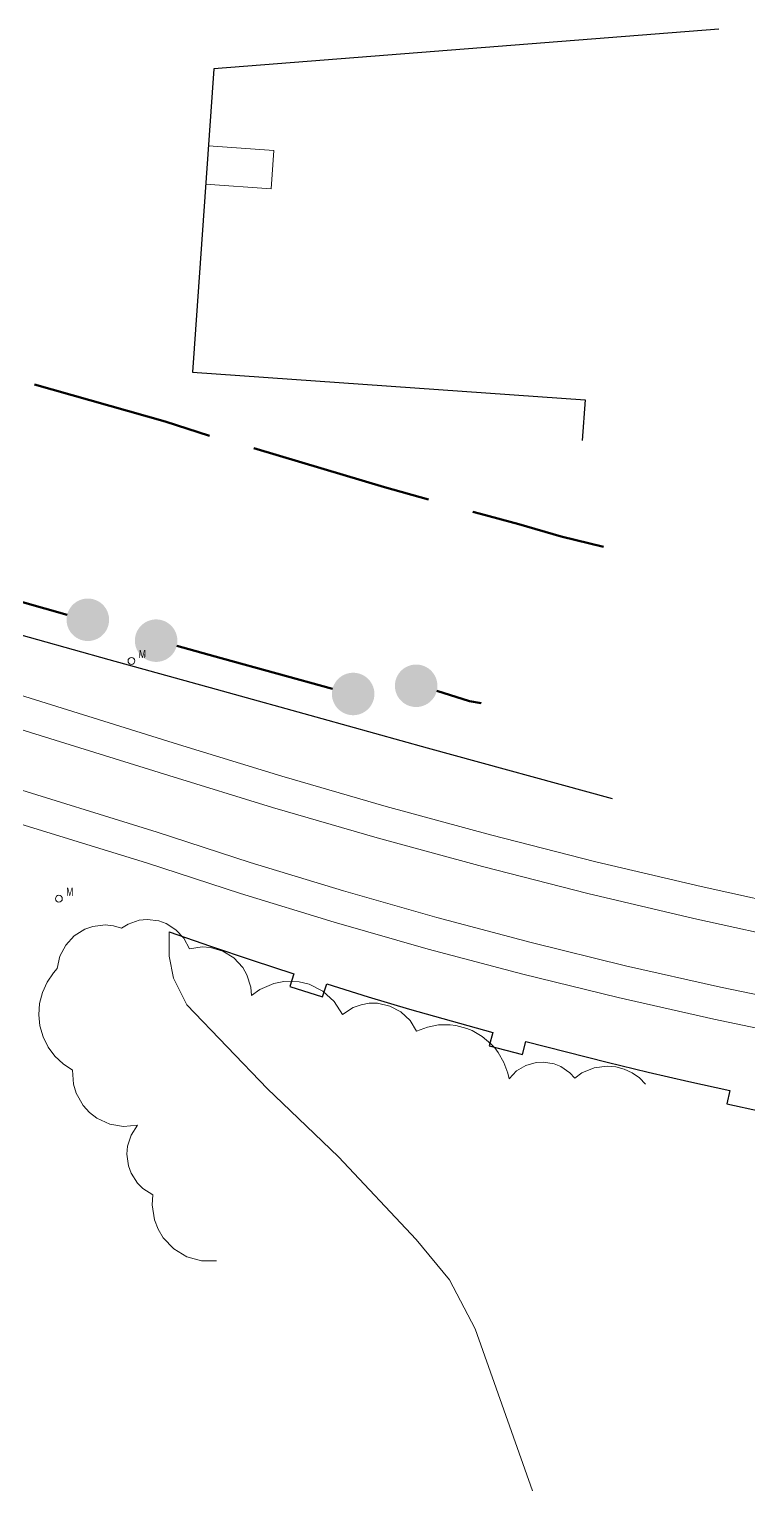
# Model space of a CAD drawing. Header units: metres. Extents: x -208 to 1512, y -277 to 123.
# Drawn here: x 916.6 to 948.3, y -126.9 to -62.6 of the extents above; entities that cross this region are included whole.
import ezdxf
from ezdxf.enums import TextEntityAlignment as Align

# ---------------------------------------------------------------- set-up
doc = ezdxf.new("R2010")
doc.units = ezdxf.units.M
doc.header["$MEASUREMENT"] = 0
for name, color, linetype in [('740_WienGV_Flwd-Bebauungsplan', 7, 'Continuous'), ('740_WienGV_L_Baum_ -gruppen_ Grünflächen', 7, 'Continuous'), ('740_WienGV_L_Böschungskante', 7, 'Continuous'), ('740_WienGV_L_Gebäude', 7, 'Continuous'), ('740_WienGV_L_Mast', 7, 'Continuous'), ('740_WienGV_T_Straßen_ Gehsteige_ Schienen', 7, 'Continuous')]:
    doc.layers.add(name, color=color, linetype=linetype)
doc.styles.add('ERSTELLTER_STIL_2', font='arial.ttf', dxfattribs={"width": 0.75})

# ---------------------------------------------------------------- blocks, each defined once
blk = doc.blocks.new('LO0013_2A75[1001]_5', base_point=(921.137, -90.372))
at = {"layer": '740_WienGV_L_Mast', "color": 252, "linetype": 'Continuous', "lineweight": 13, "true_color": 0x949494}
blk.add_circle((921.137, -90.372), 0.15, dxfattribs=at)
at = {"layer": '740_WienGV_L_Mast', "color": 252, "lineweight": 13, "true_color": 0x949494, "style": 'ERSTELLTER_STIL_2'}
blk.add_attdef('M', text='', height=0.36, rotation=358.95, dxfattribs=at).set_placement((921.454, -90.351), align=Align.BOTTOM_LEFT)
blk = doc.blocks.new('LO0013_2A75[1002]_5', base_point=(917.945, -100.835))
at = {"layer": '740_WienGV_L_Mast', "color": 252, "linetype": 'Continuous', "lineweight": 13, "true_color": 0x949494}
blk.add_circle((917.945, -100.835), 0.15, dxfattribs=at)
at = {"layer": '740_WienGV_L_Mast', "color": 252, "lineweight": 13, "true_color": 0x949494, "style": 'ERSTELLTER_STIL_2'}
blk.add_attdef('M', text='', height=0.36, rotation=358.95, dxfattribs=at).set_placement((918.262, -100.815), align=Align.BOTTOM_LEFT)

msp = doc.modelspace()

# ---------------------------------------------------------------- hatches: boundary and pattern name
at = {"layer": '740_WienGV_Flwd-Bebauungsplan', "linetype": 'Continuous', "lineweight": 0}
for points in [[(920.127, -88.782, 0.414214), (919.439, -87.653, 0.414214), (918.31, -88.341, 0.414214), (918.998, -89.47, 0.414214)], [(923.131, -89.701, 0.414214), (922.443, -88.572, 0.414214), (921.314, -89.26, 0.414214), (922.002, -90.388, 0.414214)], [(934.569, -91.686, 0.414214), (933.881, -90.557, 0.414214), (932.752, -91.245, 0.414214), (933.44, -92.374, 0.414214)], [(931.798, -92.046, 0.414214), (931.11, -90.918, 0.414214), (929.981, -91.605, 0.414214), (930.669, -92.734, 0.414214)]]:
    msp.add_hatch(color=1, dxfattribs=at).paths.add_polyline_path(points)

# ---------------------------------------------------------------- linework, layer by layer
at = {"layer": '740_WienGV_Flwd-Bebauungsplan', "color": 1, "linetype": 'Continuous', "lineweight": 50, "true_color": 0xfb0106}
for points in [[(916.873, -78.203), (922.624, -79.833)], [(922.624, -79.833), (924.568, -80.463)], [(926.513, -81.007), (928.626, -81.639), (932.262, -82.722)], [(932.262, -82.722), (934.207, -83.266)], [(936.152, -83.81), (936.491, -83.901), (938.182, -84.356), (940.043, -84.898), (941.904, -85.356)], [(918.31, -88.341), (913.49, -86.982)], [(925.076, -90.245), (923.131, -89.701)], [(929.981, -91.605), (925.076, -90.245)], [(936.514, -92.23), (936.006, -92.136), (934.569, -91.686)]]:
    msp.add_lwpolyline(points, dxfattribs=at)
at = {"layer": '740_WienGV_L_Baum_ -gruppen_ Grünflächen', "color": 72, "linetype": 'Continuous', "lineweight": 13, "true_color": 0x69e600}
msp.add_lwpolyline([(924.883, -116.772), (924.216, -116.766), (923.573, -116.585), (923.001, -116.242), (922.538, -115.761), (922.307, -115.381), (922.146, -114.965), (922.048, -114.305), (922.08, -113.86), (921.642, -113.586), (921.397, -113.344), (921.118, -112.91), (921, -112.585), (920.934, -112.073), (920.966, -111.73), (921.125, -111.238), (921.407, -110.806), (920.79, -110.863), (920.18, -110.756), (919.618, -110.494), (919.291, -110.241), (919.012, -109.935), (918.707, -109.395), (918.588, -108.999), (918.542, -108.381), (918.126, -108.106), (917.765, -107.762), (917.469, -107.361), (917.25, -106.914), (917.112, -106.434), (917.06, -105.938), (917.096, -105.442), (917.219, -104.958), (917.426, -104.505), (917.708, -104.094), (917.876, -103.909), (917.993, -103.37), (918.246, -102.88), (918.619, -102.474), (919.085, -102.18), (919.432, -102.056), (919.979, -101.989), (920.346, -102.026), (920.7, -102.126), (920.994, -101.948), (921.482, -101.785), (921.824, -101.75), (922.335, -101.811), (922.66, -101.926), (923.096, -102.199), (923.445, -102.578), (923.683, -103.034), (924.243, -102.95), (924.621, -102.977), (925.163, -103.141), (925.644, -103.441), (926.029, -103.856), (926.219, -104.184), (926.39, -104.724), (926.422, -105.1), (926.785, -104.833), (927.402, -104.56), (927.844, -104.473), (928.519, -104.491), (928.956, -104.601), (929.558, -104.906), (930.06, -105.357), (930.426, -105.924), (930.889, -105.625), (931.235, -105.5), (931.598, -105.435), (931.966, -105.436), (932.504, -105.559), (932.99, -105.817), (933.392, -106.194), (933.682, -106.664), (934.153, -106.484), (934.649, -106.391), (935.152, -106.387), (935.403, -106.417), (935.89, -106.544), (936.125, -106.64), (936.562, -106.891), (936.948, -107.214), (937.119, -107.4), (937.272, -107.6), (937.523, -108.037), (937.693, -108.512), (937.746, -108.759), (938.077, -108.414), (938.486, -108.168), (938.946, -108.038), (939.264, -108.02), (939.735, -108.099), (940.03, -108.219), (940.423, -108.492), (940.638, -108.727), (940.952, -108.502), (941.485, -108.277), (942.058, -108.199), (942.443, -108.232), (942.816, -108.331), (943.165, -108.496), (943.481, -108.719), (943.752, -108.994)], dxfattribs=at)
at = {"layer": '740_WienGV_L_Böschungskante', "color": 252, "linetype": 'Continuous', "lineweight": 13, "true_color": 0x949494}
msp.add_lwpolyline([(938.773, -126.886), (936.261, -119.754), (935.131, -117.603), (933.663, -115.836), (930.249, -112.193), (927.782, -109.837), (927.123, -109.195), (923.58, -105.509), (922.992, -104.328), (922.8, -103.365), (922.789, -102.294)], dxfattribs=at)
at = {"layer": '740_WienGV_L_Gebäude', "color": 7, "linetype": 'Continuous', "lineweight": 25}
for points in [[(946.97, -62.577), (924.76, -64.315), (923.815, -77.661)], [(923.815, -77.661), (941.09, -78.885), (940.963, -80.668)], [(907.173, -86.676), (915.429, -88.99), (920.148, -90.308), (924.869, -91.621), (929.509, -92.907), (934.152, -94.189), (942.277, -96.425)], [(922.789, -102.294), (924.618, -102.928), (926.447, -103.532), (928.286, -104.135), (928.106, -104.702), (929.548, -105.159), (929.728, -104.582), (931.548, -105.145), (933.369, -105.689), (935.199, -106.213), (937.03, -106.716), (936.87, -107.303), (938.333, -107.69), (938.483, -107.113), (940.275, -107.576), (942.067, -108.029), (943.86, -108.462), (945.652, -108.875), (947.455, -109.278), (947.325, -109.865), (948.809, -110.183)]]:
    msp.add_lwpolyline(points, dxfattribs=at)
at = {"layer": '740_WienGV_L_Gebäude', "color": 252, "linetype": 'Continuous', "lineweight": 13, "true_color": 0x949494}
msp.add_lwpolyline([(924.4, -69.39), (927.288, -69.594), (927.407, -67.914), (924.519, -67.71)], dxfattribs=at)
at = {"layer": '740_WienGV_T_Straßen_ Gehsteige_ Schienen', "color": 40, "linetype": 'Continuous', "lineweight": 13, "true_color": 0xffaa00}
for p, q in [((890.32, -83.821), (923.201, -94.042)), ((889.487, -87.761), (922.275, -97.904)), ((889.062, -89.133), (921.84, -99.274))]:
    msp.add_line(p, q, dxfattribs=at)
for points in [[(889.893, -85.192), (922.774, -95.412), (922.776, -95.413)], [(923.201, -94.042), (927.759, -95.447), (932.339, -96.777), (936.938, -98.029), (941.557, -99.206), (946.197, -100.303), (950.853, -101.324), (955.525, -102.265), (960.213, -103.128), (964.916, -103.914), (969.631, -104.62), (971.261, -104.846)], [(922.776, -95.413), (927.348, -96.824), (931.949, -98.16), (936.572, -99.419), (941.215, -100.6), (945.877, -101.703), (950.557, -102.728), (955.253, -103.675), (959.965, -104.542), (964.691, -105.332), (969.427, -106.041), (971.111, -106.274)], [(922.275, -97.904), (926.364, -99.239), (930.458, -100.492), (934.577, -101.667), (938.715, -102.766), (942.874, -103.789), (947.051, -104.733), (951.245, -105.599), (955.455, -106.389), (959.677, -107.098), (963.913, -107.729), (968.161, -108.281), (972.417, -108.754), (976.682, -109.147), (980.953, -109.461), (985.229, -109.696), (989.508, -109.851), (993.79, -109.926), (998.074, -109.921), (1000.279, -109.888)], [(921.84, -99.274), (925.931, -100.608), (930.051, -101.868), (934.195, -103.053), (938.36, -104.158), (942.544, -105.187), (946.748, -106.136), (950.967, -107.009), (955.203, -107.802), (959.453, -108.516), (963.715, -109.152), (967.989, -109.706), (972.271, -110.184), (976.563, -110.579), (980.86, -110.894), (985.163, -111.131), (989.47, -111.287), (993.778, -111.362), (998.086, -111.358), (1000.301, -111.324), (1000.31, -111.325)]]:
    msp.add_lwpolyline(points, dxfattribs=at)

# ---------------------------------------------------------------- block references
at = {"layer": '740_WienGV_L_Mast', "color": 252, "linetype": 'Continuous', "lineweight": 13, "true_color": 0x949494}
ref = msp.add_blockref('LO0013_2A75[1001]_5', (921.137, -90.372), dxfattribs=at)
ref.add_attrib('M', 'M', dxfattribs={"color": 252, "lineweight": 13, "true_color": 0x949494, "height": 0.36, "rotation": 358.95, "style": 'ERSTELLTER_STIL_2', "width": 0.75}).set_placement((921.454, -90.351), align=Align.BOTTOM_LEFT)
ref = msp.add_blockref('LO0013_2A75[1002]_5', (917.945, -100.835), dxfattribs=at)
ref.add_attrib('M', 'M', dxfattribs={"color": 252, "lineweight": 13, "true_color": 0x949494, "height": 0.36, "rotation": 358.95, "style": 'ERSTELLTER_STIL_2', "width": 0.75}).set_placement((918.262, -100.815), align=Align.BOTTOM_LEFT)

doc.saveas('drawing.dxf')
